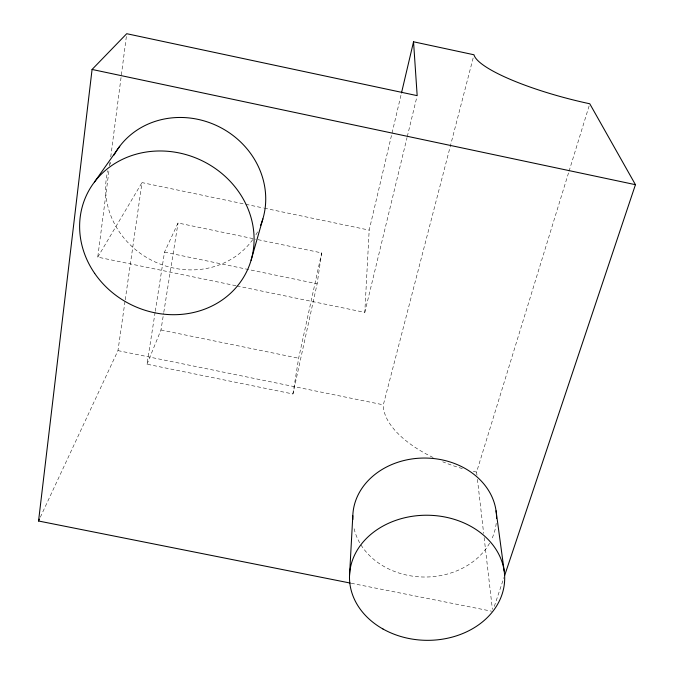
<?xml version="1.0" encoding="UTF-8"?>
<svg xmlns="http://www.w3.org/2000/svg" width="674" height="674" viewBox="0 0 674 674"><rect width="100%" height="100%" fill="white"/><g stroke="black" fill="none" stroke-linecap="round" stroke-linejoin="round"><path stroke-width="0.51" stroke-dasharray="3.37 2.53" d="M236.945 285.936L364.803 312.382L369.183 230.12L401.249 93.989M235.917 285.717L97.747 257.139L109.121 169.435M109.795 164.212L110.064 162.131M110.747 156.907L126.451 35.789M40.33 517.202L117.967 350.615L125.086 300.831M125.238 299.795L142.003 182.595L244.805 204.096M155.113 312.315L147.016 364.204L292.929 393.978L317.134 283.771L321.667 252.91L257.03 239.455M155.273 311.27L164.507 252.118L178.037 223.001L256.002 239.236M292.929 393.978L298.633 358.231L321.667 252.91M147.016 364.204L160.968 329.99L163.622 313.368M163.782 312.332L178.037 223.001M364.803 312.382L407.045 137.563M407.29 136.544L416.928 96.668M433.129 457.503A90.889 43.422 17.3 0 1 383.338 404.83L473.46 56.81M476.956 475.187L476.594 472.07L568.746 172.199M569.058 171.188L589.16 105.784M494.303 606.423L503.975 577.508M97.747 257.139L142.003 182.595M351.247 583.263L491.599 611.2M117.967 350.615L383.338 404.83M160.968 329.99L298.633 358.231M164.507 252.118L317.134 283.771M245.833 204.315L263.307 207.971M264.334 208.182L369.183 230.12M477.436 479.349L483.654 533.42M484.134 537.582L492.391 609.33M476.594 472.07A90.889 43.422 17.3 0 1 472.836 471.269M462.322 468.573A90.889 43.422 17.3 0 1 442.742 461.783M257.561 231.873A81.394 74.78 27.3 0 1 255.497 235.47M252.75 239.599A81.394 74.78 27.3 0 1 153.942 261.411A81.394 74.78 27.3 0 1 107.891 170.665M109.323 165.863A81.394 74.78 27.3 0 1 110.763 161.996M496.224 523.302A71.874 59.489 0.5 0 1 491.363 539.882M489.585 543.236A71.874 59.489 0.5 0 1 414.712 576.43A71.874 59.489 0.5 0 1 353.774 527.178"/><path stroke-width="1.01" d="M349.528 575.739L352.814 515.745M350.219 583.052L38.553 521.01L92.077 69.456L126.72 33.7L417.172 95.649L413.541 41.788L473.991 54.779A104.504 21.458 14.4 0 0 589.775 103.771L635.447 184.684L504.641 575.512M401.485 92.97L413.541 41.788M251.073 260.307L262.868 218.924M38.553 521.01L39.446 519.106M94.537 181.938L119.719 146.283M92.077 69.456L635.447 184.684M496.056 510.808L504.194 571.089M114.075 155.003A81.394 74.78 27.3 0 1 217.753 126.122A81.394 74.78 27.3 0 1 260.577 225.453M352.839 519.528A71.874 59.489 0.5 0 1 423.87 458.05A71.874 59.489 0.5 0 1 496.536 518.576M94.663 273.366A88.732 80.231 25.4 0 0 245.361 274.175A88.732 80.231 25.4 0 0 160.581 150.976A88.732 80.231 25.4 0 0 94.663 273.366M382.967 628.994A77.603 62.547 0.9 0 0 504.438 583.271A77.603 62.547 0.9 0 0 393.894 521.061A77.603 62.547 0.9 0 0 382.967 628.994"/></g></svg>
